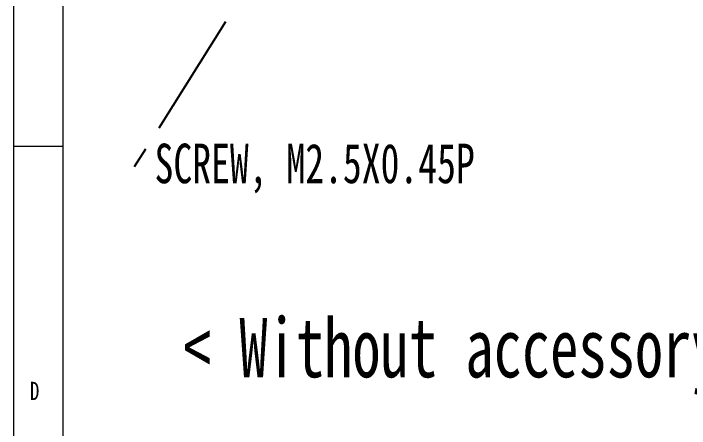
# Paper-space layout '시트2-ENG' of a CAD drawing. Header units: millimetres. Extents: x 5 to 415, y 5 to 292.
# Drawn here: x 5 to 73.4, y 119.9 to 161.9 of the extents above; entities that cross this region are included whole.
import ezdxf

# ---------------------------------------------------------------- set-up
doc = ezdxf.new("R2010")
doc.units = ezdxf.units.MM
doc.linetypes.add('CENTERX2', pattern=[20.32, 12.7, -2.54, 2.54, -2.54])
doc.layers.add('CENTER_LINE', color=7, linetype='CENTERX2')
doc.styles.add('SLDTEXTSTYLE0', font='TXT', dxfattribs={"width": 0.7})
doc.styles.add('SLDTEXTSTYLE3', font='TXT', dxfattribs={"width": 0.75})
doc.dimstyles.new('SLDDIMSTYLE6', dxfattribs={"dimtxt": 0.18, "dimasz": 3.302, "dimexe": 0, "dimexo": 0.0625, "dimgap": 0, "dimtad": 0, "dimtih": 1, "dimtoh": 1, "dimdec": 0, "dimrnd": 1e-09, "dimzin": 0, "dimdsep": 46, "dimtxsty": 'Standard', "dimsah": 1, "dimcen": 0.09, "dimadec": 0, "dimazin": 0, "dimtfac": 3.302, "dimtdec": 0, "dimtofl": 0, "dimtmove": 0, "dimatfit": 3, "dimfxl": 1, "dimfrac": 2, "dimtolj": 1, "dimtzin": 0, "dimarcsym": 0})

# ---------------------------------------------------------------- blocks, each defined once
blk = doc.blocks.new('SW_NOTE_0_17')
at = {"layer": 'CENTER_LINE', "color": 0, "insert": (2.047, 2.335), "char_height": 4, "attachment_point": 1, "style": 'SLDTEXTSTYLE0'}
blk.add_mtext('SCREW, M2.5X0.45P', dxfattribs=at)

psp = doc.layouts.new('시트2-ENG')

# ---------------------------------------------------------------- linework, layer by layer
at = {"color": 7, "linetype": 'Continuous', "lineweight": 18}
for p, q in [((5, 292), (5, 5)), ((10, 287), (10, 10)), ((5, 148.5), (10, 148.5))]:
    psp.add_line(p, q, dxfattribs=at)

# ---------------------------------------------------------------- block references
at = {"layer": 'CENTER_LINE'}
psp.add_blockref('SW_NOTE_0_17', (17.216, 146.432), dxfattribs=at)

# ---------------------------------------------------------------- texts
at = {"color": 7, "linetype": 'Continuous', "lineweight": 0, "insert": (6.667, 124.668), "char_height": 1.852, "attachment_point": 1, "style": 'SLDTEXTSTYLE3'}
psp.add_mtext('D', dxfattribs=at)
at = {"layer": 'CENTER_LINE', "insert": (22.122, 131.125), "char_height": 6, "attachment_point": 1, "style": 'SLDTEXTSTYLE0'}
psp.add_mtext('< Without accessory >', dxfattribs=at)

# ---------------------------------------------------------------- leaders
at = {"layer": 'CENTER_LINE'}
psp.add_leader([(37.284, 178.29), (17.216, 146.432)], dimstyle='SLDDIMSTYLE6', dxfattribs=at)

doc.saveas('drawing.dxf')
